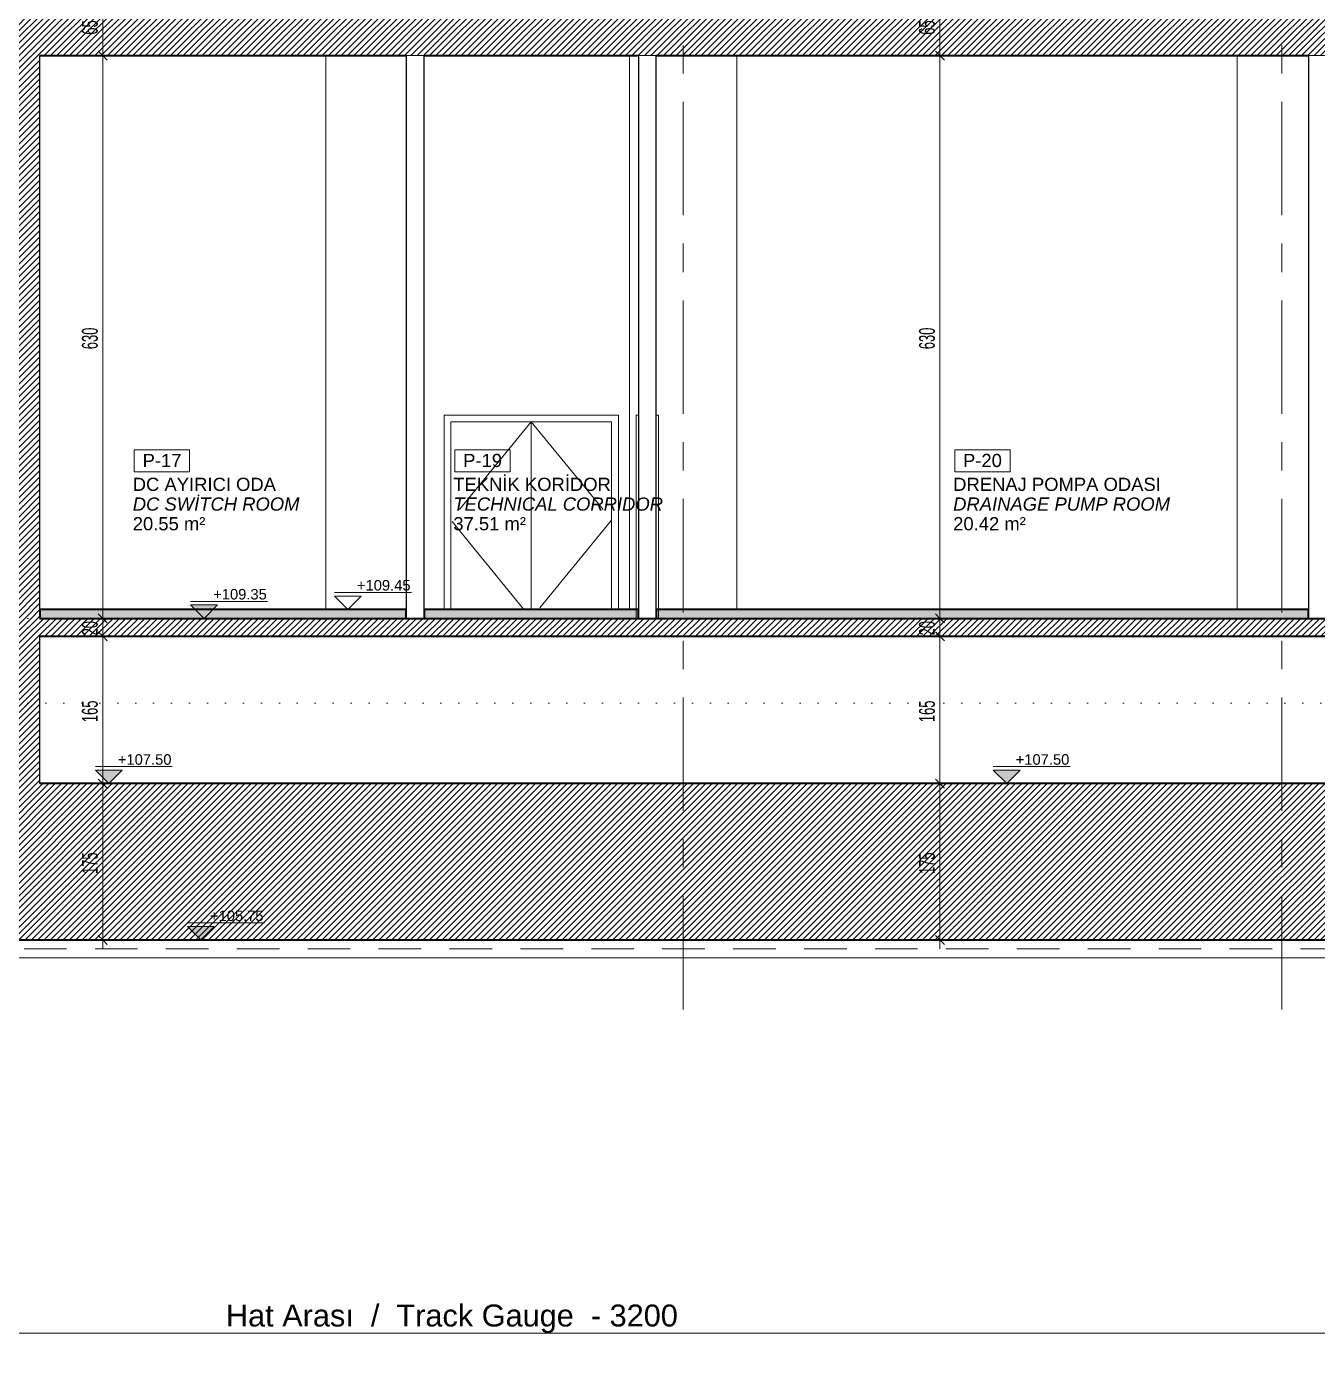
# Model space of a CAD drawing. Header units: centimetres. Extents: x 1976 to 8269, y 9888 to 14030.
# Drawn here: x 4126 to 5571, y 10111 to 11598 of the extents above; entities that cross this region are included whole.
import ezdxf

# ---------------------------------------------------------------- set-up
doc = ezdxf.new("R2010")
doc.units = ezdxf.units.CM
doc.header["$LTSCALE"] = 200
for name, pattern in [('Centre', [3.175, 0.635, -0.47625, 1.5875, -0.47625]), ('Dot 1mm', [0.1, 0, -0.1]), ('Grid Line 1_4_', [1.11125, 0.635, -0.15875, 0.15875, -0.15875]), ('Overhead', [0.396875, 0.238125, -0.15875])]:
    doc.linetypes.add(name, pattern=pattern)
for name, color, linetype, lineweight in [('A-ANNO-DIMS', 211, 'Continuous', 9), ('A-ANNO-DIMS-100', 211, 'Continuous', 9), ('A-AREA-IDEN', 2, 'Continuous', 9), ('A-DETL', 90, 'Continuous', 9), ('A-DOOR', 31, 'Continuous', 9), ('A-DOOR-FRAM', 31, 'Continuous', 9), ('A-FLOR', 192, 'Continuous', 9), ('A-FLOR-LEVL', 51, 'Continuous', 9), ('A-FLOR-OVHD', 1, 'Overhead', 9), ('A-FLOR-PATT', 8, 'Continuous', 9), ('A-WALL', 113, 'Continuous', 9), ('A-WALL-PATT', 111, 'Continuous', 25), ('G-ANNO-DIMS', 111, 'Continuous', 9), ('S-COLS', 52, 'Continuous', 9), ('S-GRID', 1, 'Continuous', 9)]:
    doc.layers.add(name, color=color, linetype=linetype, lineweight=lineweight)
doc.styles.add('Arial_3', font='arial.ttf', dxfattribs={"height": 14.752994})
doc.styles.add('Arial_4', font='arial.ttf', dxfattribs={"height": 24.588323})
doc.styles.add('Arial_5', font='arial.ttf', dxfattribs={"height": 11.802395})
doc.styles.add('Arial_I', font='ariali.ttf', dxfattribs={"height": 14.752994})
doc.styles.add('Swis721 LtCn BT_2', font='swisscl.ttf', dxfattribs={"width": 0.8, "height": 17.639445})
doc.dimstyles.new('IUAS_DIMENSION_AXIS', dxfattribs={"dimscale": 30.48, "dimtxt": 25, "dimasz": 0.984252, "dimexe": 0.984252, "dimexo": 0.0625, "dimgap": 0, "dimtad": 1, "dimdec": 0, "dimzin": 0, "dimdsep": 46, "dimtxsty": 'Arial_4', "dimblk1": 'OBLIQUE', "dimblk2": 'OBLIQUE', "dimsah": 1, "dimcen": 0.09, "dimdle": 0.984252, "dimazin": 0, "dimtfac": 1, "dimtdec": 4, "dimtix": 1, "dimtmove": 0, "dimatfit": 3, "dimfxl": 0.787402, "dimfxlon": 1, "dimtvp": 1, "dimtolj": 1, "dimtzin": 0, "dimarcsym": 2})
doc.dimstyles.new('IUAS_DIMENSION_INSIDE_100', dxfattribs={"dimscale": 30.48, "dimtxt": 18, "dimasz": 0.328084, "dimexe": 0.328084, "dimexo": 0.0625, "dimgap": 0, "dimtad": 1, "dimdec": 0, "dimdsep": 46, "dimtxsty": 'Swis721 LtCn BT_2', "dimblk1": 'OBLIQUE', "dimblk2": 'OBLIQUE', "dimsah": 1, "dimcen": 0.09, "dimdle": 0.328084, "dimazin": 0, "dimtfac": 1, "dimtdec": 4, "dimtix": 1, "dimtmove": 0, "dimatfit": 3, "dimfxl": 0.656168, "dimfxlon": 1, "dimtvp": 1, "dimtolj": 1, "dimtzin": 0, "dimarcsym": 2})
pattern_1 = [(45, (4932.762, 11977.5), (-3.535534, 3.535534), [])]

# ---------------------------------------------------------------- blocks, each defined once
blk = doc.blocks.new('M_Double-Flush - A-YANGINA DAYANIKLI SAC KAPI-180x220-1454933-B')
at = {"layer": 'A-DOOR', "linetype": 'Centre'}
for p, q in [((4690.5, 11155), (4600.5, 11045)), ((4690.5, 11155), (4780.5, 11045)), ((4682.3, 10945), (4600.5, 11045)), ((4780.5, 11045), (4698.7, 10945))]:
    blk.add_line(p, q, dxfattribs=at)
at = {"layer": 'A-DOOR'}
for p, q in [((4690.5, 10945), (4690.5, 11155)), ((4690.5, 11155), (4690.5, 10945))]:
    blk.add_line(p, q, dxfattribs=at)
at = {"layer": 'A-DOOR-FRAM'}
for p, q in [((4788.1, 11162.6), (4592.9, 11162.6)), ((4592.9, 11162.6), (4592.9, 10945)), ((4600.5, 10945), (4600.5, 11155)), ((4600.5, 11155), (4780.5, 11155)), ((4780.5, 11155), (4780.5, 10945)), ((4788.1, 10945), (4788.1, 11162.6))]:
    blk.add_line(p, q, dxfattribs=at)
blk = doc.blocks.new('M_Single-Flush1 - K1-KAPI 900 x 2200mm-1465063-B')
at = {"layer": 'A-DOOR-FRAM', "lineweight": 18}
for p, q in [((4808, 11162.6), (4808, 10935)), ((4810.5, 11162.6), (4808, 11162.6)), ((4810.5, 10935), (4810.5, 11162.6)), ((4833, 11162.6), (4830.5, 11162.6)), ((4830.5, 11162.6), (4830.5, 10935)), ((4833, 10935), (4833, 11162.6)), ((4808, 10935), (4810.5, 10935)), ((4830.5, 10935), (4833, 10935))]:
    blk.add_line(p, q, dxfattribs=at)
blk = doc.blocks.new('IUAS_A_ROOM_100S - No_İsmi_Alan-1315501-B')
at = {"layer": 'A-AREA-IDEN'}
for p, q in [((4228.2, 12642.9), (4228.2, 12618.5)), ((4228.2, 12642.9), (4290.2, 12642.9)), ((4290.2, 12642.9), (4290.2, 12618.5)), ((4228.2, 12618.5), (4290.2, 12618.5))]:
    blk.add_line(p, q, dxfattribs=at)
blk = doc.blocks.new('DIMBLOCK7-B')
at = {"layer": 'A-ANNO-DIMS-100', "transparency": 16777216}
for p, q in [((3000.5, 10110.9), (3000.5, 10164.9)), ((6200.5, 10110.9), (6200.5, 10164.9)), ((3000.5, 10134.9), (3015.5, 10149.9)), ((6200.5, 10134.9), (6215.5, 10149.9)), ((6230.5, 10134.9), (2970.5, 10134.9)), ((3000.5, 10134.9), (2985.5, 10119.9)), ((3000.5, 10134.9), (3000.5, 10110.9)), ((6200.5, 10134.9), (6185.5, 10119.9)), ((6200.5, 10134.9), (6200.5, 10110.9))]:
    blk.add_line(p, q, dxfattribs=at)
at = {"layer": 'A-ANNO-DIMS-100', "color": 0, "transparency": 16777216, "insert": (4348.8, 10166.8), "char_height": 24.588, "width": 604.154, "attachment_point": 1, "line_spacing_factor": 0.938532, "style": 'Arial_4'}
blk.add_mtext('Hat Arası  /  Track Gauge  - 3200', dxfattribs=at)
blk = doc.blocks.new('_Oblique')
at = {"color": 0, "linetype": 'ByBlock', "lineweight": -2}
blk.add_line((-0.5, -0.5), (0.5, 0.5), dxfattribs=at)
blk = doc.blocks.new('Spot Elevations - IUAS_A_SECTION_FLOOR_CONCRETE-1317280-B')
at = {"layer": 'G-ANNO-DIMS'}
blk.add_hatch(color=256, dxfattribs=at).paths.add_polyline_path([(5801.8, 10950), (5786.8, 10935), (5771.8, 10950)], flags=0)
for p, q in [((5771.8, 10954), (5857.8, 10954)), ((5771.8, 10950), (5801.8, 10950)), ((5786.8, 10935), (5771.8, 10950)), ((5801.8, 10950), (5771.8, 10950)), ((5771.8, 10950), (5786.8, 10935)), ((5801.8, 10950), (5786.8, 10935)), ((5786.8, 10935), (5801.8, 10950))]:
    blk.add_line(p, q, dxfattribs=at)
blk = doc.blocks.new('DIMBLOCK14-B')
at = {"layer": 'A-ANNO-DIMS-100', "transparency": 16777216}
for p, q in [((4230.9, 11630), (4200.9, 11630)), ((4210.9, 11630), (4205.9, 11635)), ((4210.9, 11630), (4210.9, 11565)), ((4210.9, 11630), (4215.9, 11625)), ((4210.9, 11630), (4230.9, 11630)), ((4210.9, 11565), (4205.9, 11570)), ((4230.9, 11565), (4200.9, 11565)), ((4210.9, 11565), (4215.9, 11560)), ((4210.9, 11565), (4230.9, 11565))]:
    blk.add_line(p, q, dxfattribs=at)
at = {"layer": 'A-ANNO-DIMS-100', "color": 0, "transparency": 16777216, "insert": (4187.6, 11588.4), "char_height": 17.64, "width": 21.943, "attachment_point": 1, "rotation": 90, "line_spacing_factor": 0.971848, "style": 'Swis721 LtCn BT_2'}
blk.add_mtext('65', dxfattribs=at)
blk = doc.blocks.new('DIMBLOCK15-B')
at = {"layer": 'A-ANNO-DIMS-100', "transparency": 16777216}
for p, q in [((4210.9, 11565), (4205.9, 11570)), ((4230.9, 11565), (4200.9, 11565)), ((4210.9, 11565), (4210.9, 10935)), ((4210.9, 11565), (4215.9, 11560)), ((4210.9, 11565), (4230.9, 11565)), ((4230.9, 10935), (4200.9, 10935)), ((4210.9, 10935), (4205.9, 10940)), ((4210.9, 10935), (4215.9, 10930)), ((4210.9, 10935), (4230.9, 10935))]:
    blk.add_line(p, q, dxfattribs=at)
at = {"layer": 'A-ANNO-DIMS-100', "color": 0, "transparency": 16777216, "insert": (4187.6, 11236.3), "char_height": 17.64, "width": 32.914, "attachment_point": 1, "rotation": 90, "line_spacing_factor": 0.971848, "style": 'Swis721 LtCn BT_2'}
blk.add_mtext('630', dxfattribs=at)
blk = doc.blocks.new('DIMBLOCK16-B')
at = {"layer": 'A-ANNO-DIMS-100', "transparency": 16777216}
for p, q in [((4230.9, 10935), (4200.9, 10935)), ((4210.9, 10935), (4205.9, 10940)), ((4210.9, 10935), (4210.9, 10915)), ((4210.9, 10935), (4215.9, 10930)), ((4210.9, 10935), (4230.9, 10935)), ((4230.9, 10915), (4200.9, 10915)), ((4210.9, 10915), (4205.9, 10920)), ((4210.9, 10915), (4215.9, 10910)), ((4210.9, 10915), (4230.9, 10915))]:
    blk.add_line(p, q, dxfattribs=at)
at = {"layer": 'A-ANNO-DIMS-100', "color": 0, "transparency": 16777216, "insert": (4187.6, 10915.9), "char_height": 17.64, "width": 21.943, "attachment_point": 1, "rotation": 90, "line_spacing_factor": 0.971848, "style": 'Swis721 LtCn BT_2'}
blk.add_mtext('20', dxfattribs=at)
blk = doc.blocks.new('DIMBLOCK17-B')
at = {"layer": 'A-ANNO-DIMS-100', "transparency": 16777216}
for p, q in [((4230.9, 10915), (4200.9, 10915)), ((4210.9, 10915), (4205.9, 10920)), ((4210.9, 10915), (4210.9, 10750)), ((4210.9, 10915), (4215.9, 10910)), ((4210.9, 10915), (4230.9, 10915)), ((4230.9, 10750), (4200.9, 10750)), ((4210.9, 10750), (4205.9, 10755)), ((4210.9, 10750), (4215.9, 10745)), ((4210.9, 10750), (4230.9, 10750))]:
    blk.add_line(p, q, dxfattribs=at)
at = {"layer": 'A-ANNO-DIMS-100', "color": 0, "transparency": 16777216, "insert": (4187.6, 10818.8), "char_height": 17.64, "width": 32.914, "attachment_point": 1, "rotation": 90, "line_spacing_factor": 0.971848, "style": 'Swis721 LtCn BT_2'}
blk.add_mtext('165', dxfattribs=at)
blk = doc.blocks.new('DIMBLOCK18-B')
at = {"layer": 'A-ANNO-DIMS-100', "transparency": 16777216}
for p, q in [((4230.9, 10750), (4200.9, 10750)), ((4210.9, 10750), (4205.9, 10755)), ((4210.9, 10750), (4210.9, 10565)), ((4210.9, 10750), (4215.9, 10745)), ((4210.9, 10750), (4230.9, 10750)), ((4230.9, 10575), (4200.9, 10575)), ((4210.9, 10575), (4205.9, 10580)), ((4210.9, 10575), (4215.9, 10570)), ((4210.9, 10575), (4230.9, 10575))]:
    blk.add_line(p, q, dxfattribs=at)
at = {"layer": 'A-ANNO-DIMS-100', "color": 0, "transparency": 16777216, "insert": (4187.6, 10648.8), "char_height": 17.64, "width": 32.914, "attachment_point": 1, "rotation": 90, "line_spacing_factor": 0.971848, "style": 'Swis721 LtCn BT_2'}
blk.add_mtext('175', dxfattribs=at)
blk = doc.blocks.new('DIMBLOCK39-B')
at = {"layer": 'A-ANNO-DIMS-100', "transparency": 16777216}
for p, q in [((5128, 10750), (5158, 10750)), ((5148, 10750), (5128, 10750)), ((5148, 10750), (5143, 10755)), ((5148, 10565), (5148, 10750)), ((5148, 10750), (5153, 10745)), ((5128, 10575), (5158, 10575)), ((5148, 10575), (5128, 10575)), ((5148, 10575), (5143, 10580)), ((5148, 10575), (5153, 10570))]:
    blk.add_line(p, q, dxfattribs=at)
at = {"layer": 'A-ANNO-DIMS-100', "color": 0, "transparency": 16777216, "insert": (5124.6, 10648.8), "char_height": 17.64, "width": 32.914, "attachment_point": 1, "rotation": 90, "line_spacing_factor": 0.971848, "style": 'Swis721 LtCn BT_2'}
blk.add_mtext('175', dxfattribs=at)
blk = doc.blocks.new('DIMBLOCK40-B')
at = {"layer": 'A-ANNO-DIMS-100', "transparency": 16777216}
for p, q in [((5128, 10915), (5158, 10915)), ((5148, 10915), (5128, 10915)), ((5148, 10915), (5143, 10920)), ((5148, 10750), (5148, 10915)), ((5148, 10915), (5153, 10910)), ((5128, 10750), (5158, 10750)), ((5148, 10750), (5128, 10750)), ((5148, 10750), (5143, 10755)), ((5148, 10750), (5153, 10745))]:
    blk.add_line(p, q, dxfattribs=at)
at = {"layer": 'A-ANNO-DIMS-100', "color": 0, "transparency": 16777216, "insert": (5124.6, 10818.8), "char_height": 17.64, "width": 32.914, "attachment_point": 1, "rotation": 90, "line_spacing_factor": 0.971848, "style": 'Swis721 LtCn BT_2'}
blk.add_mtext('165', dxfattribs=at)
blk = doc.blocks.new('DIMBLOCK41-B')
at = {"layer": 'A-ANNO-DIMS-100', "transparency": 16777216}
for p, q in [((5128, 10935), (5158, 10935)), ((5148, 10935), (5128, 10935)), ((5148, 10935), (5143, 10940)), ((5148, 10915), (5148, 10935)), ((5148, 10935), (5153, 10930)), ((5128, 10915), (5158, 10915)), ((5148, 10915), (5128, 10915)), ((5148, 10915), (5143, 10920)), ((5148, 10915), (5153, 10910))]:
    blk.add_line(p, q, dxfattribs=at)
at = {"layer": 'A-ANNO-DIMS-100', "color": 0, "transparency": 16777216, "insert": (5124.6, 10915.9), "char_height": 17.64, "width": 21.943, "attachment_point": 1, "rotation": 90, "line_spacing_factor": 0.971848, "style": 'Swis721 LtCn BT_2'}
blk.add_mtext('20', dxfattribs=at)
blk = doc.blocks.new('DIMBLOCK42-B')
at = {"layer": 'A-ANNO-DIMS-100', "transparency": 16777216}
for p, q in [((5148, 11565), (5143, 11570)), ((5128, 11565), (5158, 11565)), ((5148, 11565), (5128, 11565)), ((5148, 10935), (5148, 11565)), ((5148, 11565), (5153, 11560)), ((5128, 10935), (5158, 10935)), ((5148, 10935), (5128, 10935)), ((5148, 10935), (5143, 10940)), ((5148, 10935), (5153, 10930))]:
    blk.add_line(p, q, dxfattribs=at)
at = {"layer": 'A-ANNO-DIMS-100', "color": 0, "transparency": 16777216, "insert": (5124.6, 11236.3), "char_height": 17.64, "width": 32.914, "attachment_point": 1, "rotation": 90, "line_spacing_factor": 0.971848, "style": 'Swis721 LtCn BT_2'}
blk.add_mtext('630', dxfattribs=at)
blk = doc.blocks.new('DIMBLOCK43-B')
at = {"layer": 'A-ANNO-DIMS-100', "transparency": 16777216}
for p, q in [((5128, 11630), (5158, 11630)), ((5148, 11630), (5128, 11630)), ((5148, 11630), (5143, 11635)), ((5148, 11565), (5148, 11630)), ((5148, 11630), (5153, 11625)), ((5148, 11565), (5143, 11570)), ((5128, 11565), (5158, 11565)), ((5148, 11565), (5128, 11565)), ((5148, 11565), (5153, 11560))]:
    blk.add_line(p, q, dxfattribs=at)
at = {"layer": 'A-ANNO-DIMS-100', "color": 0, "transparency": 16777216, "insert": (5124.6, 11588.4), "char_height": 17.64, "width": 21.943, "attachment_point": 1, "rotation": 90, "line_spacing_factor": 0.971848, "style": 'Swis721 LtCn BT_2'}
blk.add_mtext('65', dxfattribs=at)
blk = doc.blocks.new('Spot Elevations - IUAS_A_SECTION_FLOOR_FINISH-1317019-B')
at = {"layer": 'G-ANNO-DIMS'}
for p, q in [((4476.4, 12529), (4562.5, 12529)), ((4476.4, 12525), (4506.4, 12525)), ((4491.4, 12510), (4476.4, 12525)), ((4506.4, 12525), (4491.4, 12510))]:
    blk.add_line(p, q, dxfattribs=at)

msp = doc.modelspace()

# ---------------------------------------------------------------- hatches: boundary and pattern name
at = {"layer": 'A-FLOR-PATT'}
h = msp.add_hatch(dxfattribs=at)
h.set_pattern_fill('FP_1', color=256, style=0, pattern_type=2)
h.set_pattern_definition(pattern_1)
h.paths.add_polyline_path([(3990.5, 11565), (6700.5, 11565), (6700.5, 11630), (3990.5, 11630)], flags=0)
h = msp.add_hatch(dxfattribs=at)
h.set_pattern_fill('FP_2', color=256, style=0, pattern_type=2)
h.set_pattern_definition([(50, (4932.76, 11977.5), (72.8738, -6.376), [7.62, -83.82]), (355, (4932.76, 11977.5), (-14.097, 76.4224), [6.096, -67.056]), (100.451, (4938.835, 11976.97), (58.777, 70.0469), [6.476, -71.236]), (46.184, (4932.76, 11997.82), (108.4314, -16.8175), [11.43, -125.73]), (96.636, (4941.8, 11996.42), (94.961, 98.971), [9.714, -106.854]), (351.184, (4932.76, 11997.82), (94.962, 98.97), [9.144, -100.584]), (21, (4942.92, 11992.74), (60.6457, -40.9065), [7.62, -83.82]), (326, (4942.92, 11992.74), (24.7208, 73.675), [6.096, -67.056]), (71.451, (4947.976, 11989.33), (85.367, 32.7687), [6.476, -71.236]), (37.5, (4932.762, 11977.5), (1.23552, 33.82243), [3.353, -62.89, 3.353, -64.719, -67.31]), (37.5, (4932.762, 11977.5), (1.23552, 33.82243), [-134.315, 3.353, -63.957]), (7.5, (4932.762, 11977.5), (26.72815, 40.07255), [3.353, -35.458, 3.353, -61.366, -25.654]), (7.5, (4932.762, 11977.5), (26.72815, 40.07255), [-103.53, 3.353, -22.301]), (327.5, (4910.105, 11977.5), (54.2363, -2.2921), [3.353, -22.047, 3.353, -75.895, -105.156]), (327.5, (4910.105, 11977.5), (54.2363, -2.2921), [-104.648, 3.353, -101.803]), (317.5, (4899.945, 11977.5), (59.2516, 10.1701), [3.353, -29.667, 3.353, -49.276, -74.676]), (317.5, (4899.945, 11977.5), (59.2516, 10.1701), [-85.649, 3.353, -71.323])])
h.paths.add_polyline_path([(4550.5, 10935), (4550.5, 10945), (4140.5, 10945), (4140.5, 10935), (4490.5, 10935)], flags=0)
h.paths.add_polyline_path([(3169.5, 10935), (3584.9, 10935), (3584.9, 10945), (3166.5, 10945), (3166.5, 10935)], flags=0)
h.paths.add_polyline_path([(6034.5, 10935), (6034.5, 10945), (5580.5, 10945), (5580.5, 10935), (6026.1, 10935)], flags=0)
h.paths.add_polyline_path([(5529.3, 10935), (5560.5, 10935), (5560.5, 10945), (4830.5, 10945), (4830.5, 10935), (5484.2, 10935)], flags=0)
h.paths.add_polyline_path([(4806.7, 10935), (4810.5, 10935), (4810.5, 10945), (4570.5, 10945), (4570.5, 10935), (4761.5, 10935)], flags=0)
h = msp.add_hatch(dxfattribs=at)
h.set_pattern_fill('FP_1', color=256, style=0, pattern_type=2)
h.set_pattern_definition(pattern_1)
h.paths.add_polyline_path([(4445.4, 10915), (6034.5, 10915), (6034.5, 10935), (3990.5, 10935), (3990.5, 10915), (4400.2, 10915)], flags=0)
h.paths.add_polyline_path([(3180.8, 10915), (3584.9, 10915), (3584.9, 10935), (3166.5, 10935), (3166.5, 10915)], flags=0)
h = msp.add_hatch(dxfattribs=at)
h.set_pattern_fill('FP_1', color=256, style=0, pattern_type=2)
h.set_pattern_definition(pattern_1)
h.paths.add_polyline_path([(5484.2, 10575), (6700.5, 10575), (6700.5, 10750), (3990.5, 10750), (3990.5, 10575), (5122.8, 10575)], flags=0)
at = {"layer": 'A-WALL-PATT', "lineweight": 9}
h = msp.add_hatch(dxfattribs=at)
h.set_pattern_fill('FP_1', color=256, style=0, pattern_type=2)
h.set_pattern_definition(pattern_1)
h.paths.add_polyline_path([(3993.7, 10750), (4140.5, 10750), (4140.5, 10915), (3990.5, 10915), (3990.5, 10750)], flags=0)
h.paths.add_polyline_path([(4129.2, 10935), (4140.5, 10935), (4140.5, 11565), (3990.5, 11565), (3990.5, 10935), (4038.9, 10935)], flags=0)
h.paths.add_polyline_path([(4038.9, 11630), (4140.5, 11630), (4140.5, 12265), (3990.5, 12265), (3990.5, 11630)], flags=0)
h.paths.add_polyline_path([(3990.5, 12330), (4140.5, 12330), (4140.5, 12930), (3990.5, 12930), (3990.5, 12477.1)], flags=0)

# ---------------------------------------------------------------- linework, layer by layer
at = {"layer": 'A-DETL'}
msp.add_line((6720.5, 10555), (3970.5, 10555), dxfattribs=at)
at = {"layer": 'A-FLOR', "lineweight": 35}
for p, q in [((4140.5, 11565), (4550.5, 11565)), ((4570.5, 11565), (4810.5, 11565)), ((4830.5, 11565), (5560.5, 11565)), ((4550.5, 10945), (4140.5, 10945)), ((4140.5, 10945), (4140.5, 10935)), ((4550.5, 10935), (4550.5, 10945)), ((4810.5, 10945), (4570.5, 10945)), ((4570.5, 10945), (4570.5, 10935)), ((4810.5, 10935), (4810.5, 10945)), ((5560.5, 10945), (4830.5, 10945)), ((4830.5, 10945), (4830.5, 10935)), ((5560.5, 10935), (5560.5, 10945)), ((4140.5, 10935), (6034.5, 10935)), ((4140.5, 10915), (6034.5, 10915)), ((5960.5, 10750), (4140.5, 10750)), ((3990.5, 10575), (6700.5, 10575))]:
    msp.add_line(p, q, dxfattribs=at)
at = {"layer": 'A-FLOR-LEVL', "linetype": 'Dot 1mm'}
for p, q in [((1976.5, 10935), (8269.3, 10935)), ((1976.5, 10840), (8269.3, 10840))]:
    msp.add_line(p, q, dxfattribs=at)
at = {"layer": 'A-FLOR-OVHD'}
msp.add_line((6710.5, 10565), (3980.5, 10565), dxfattribs=at)
at = {"layer": 'A-WALL', "lineweight": 25}
for p, q in [((4140.5, 10945), (4140.5, 11565)), ((4550.5, 11565), (4550.5, 10945)), ((4570.5, 10945), (4570.5, 11565)), ((4810.5, 11565), (4810.5, 10945)), ((4830.5, 10945), (4830.5, 11565)), ((5560.5, 11565), (5560.5, 10945)), ((4140.5, 10750), (4140.5, 10915))]:
    msp.add_line(p, q, dxfattribs=at)
at = {"layer": 'A-WALL'}
for p, q in [((4460.5, 10945), (4460.5, 11565)), ((4570.5, 11565), (4550.5, 11565)), ((4830.5, 11565), (4810.5, 11565)), ((5580.5, 11565), (5560.5, 11565))]:
    msp.add_line(p, q, dxfattribs=at)
at = {"layer": 'S-COLS'}
for p, q in [((4800.5, 11565), (4800.5, 10945)), ((4920.5, 10945), (4920.5, 11565)), ((5480.5, 11565), (5480.5, 10945))]:
    msp.add_line(p, q, dxfattribs=at)
at = {"layer": 'S-GRID', "linetype": 'Grid Line 1_4_'}
for p, q in [((4860.5, 10497.2), (4860.5, 13939.9)), ((5530.5, 10497.2), (5530.5, 13939.9))]:
    msp.add_line(p, q, dxfattribs=at)

# ---------------------------------------------------------------- block references
at = {"layer": 'A-AREA-IDEN'}
for p in [(18, -1519.4), (376.7, -1519.4), (936.3, -1519.4)]:
    msp.add_blockref('IUAS_A_ROOM_100S - No_İsmi_Alan-1315501-B', p, dxfattribs=at)
at = {"layer": 'A-DOOR'}
for name in ['M_Double-Flush - A-YANGINA DAYANIKLI SAC KAPI-180x220-1454933-B', 'M_Single-Flush1 - K1-KAPI 900 x 2200mm-1465063-B']:
    msp.add_blockref(name, (0, 0), dxfattribs=at)
at = {"layer": 'G-ANNO-DIMS'}
for name, p in [('Spot Elevations - IUAS_A_SECTION_FLOOR_FINISH-1317019-B', (-6.1, -1565)), ('Spot Elevations - IUAS_A_SECTION_FLOOR_CONCRETE-1317280-B', (-1462.5, 0)), ('Spot Elevations - IUAS_A_SECTION_FLOOR_CONCRETE-1317280-B', (-1569.1, -185)), ('Spot Elevations - IUAS_A_SECTION_FLOOR_CONCRETE-1317280-B', (-564.1, -185)), ('Spot Elevations - IUAS_A_SECTION_FLOOR_CONCRETE-1317280-B', (-1466, -360))]:
    msp.add_blockref(name, p, dxfattribs=at)

# ---------------------------------------------------------------- texts
at = {"layer": 'A-AREA-IDEN', "line_spacing_factor": 0.938532}
for s, insert, char_height, width, attachment_point, style in [('P-17', (4277.3, 11119.1), 14.75, 51.84, 2, 'Arial_3'), ('P-19', (4636.1, 11119.1), 14.75, 51.84, 2, 'Arial_3'), ('P-20', (5195.6, 11119.1), 14.75, 51.84, 2, 'Arial_3'), ('DC AYIRICI ODA', (4244.5, 11092.4), 14.753, 190.26, 1, 'Arial_3'), ('TEKNİK KORİDOR', (4603.3, 11092.4), 14.753, 209.7, 1, 'Arial_3'), ('DRENAJ POMPA ODASI', (5162.8, 11092.4), 14.753, 276.48, 1, 'Arial_3'), ('DC SWİTCH ROOM', (4244.5, 11070.3), 14.753, 223.38, 1, 'Arial_I'), ('TECHNICAL CORRIDOR', (4603.3, 11070.3), 14.753, 280.98, 1, 'Arial_I'), ('DRAINAGE PUMP ROOM', (5162.8, 11070.3), 14.753, 289.98, 1, 'Arial_I'), ('20.55 m²', (4244.5, 11048.3), 14.75, 96.84, 1, 'Arial_3'), ('37.51 m²', (4603.3, 11048.3), 14.75, 96.84, 1, 'Arial_3'), ('20.42 m²', (5162.8, 11048.3), 14.75, 96.84, 1, 'Arial_3')]:
    msp.add_mtext(s, dxfattribs=dict(at, insert=insert, char_height=char_height, width=width, attachment_point=attachment_point, style=style))
at = {"layer": 'G-ANNO-DIMS', "char_height": 11.8, "width": 71.568, "attachment_point": 1, "line_spacing_factor": 0.938532, "style": 'Arial_5'}
for s, insert in [('+109.45', (4495.4, 10977.9)), ('+109.35', (4334.5, 10967.9)), ('+107.50', (4227.8, 10782.9)), ('+107.50', (5232.8, 10782.9)), ('+105.75', (4330.9, 10607.9))]:
    msp.add_mtext(s, dxfattribs=dict(at, insert=insert))

# ---------------------------------------------------------------- dimensions: what is measured, and where the dimension line sits
at = {"layer": 'A-ANNO-DIMS'}
for base, p1, p2, override, picture, middle in [((4210.9, 11565), (4230.9, 11630), (4230.9, 11565), {"dimpost": '<>', "dimfxl": 65}, 'DIMBLOCK14-B', (4201.9, 11597.5)), ((5148, 11630), (5128, 11565), (5128, 11630), {"dimpost": '<>', "dimfxl": 65}, 'DIMBLOCK43-B', (5139, 11597.5)), ((4210.9, 10935), (4230.9, 11565), (4230.9, 10935), {"dimpost": '<>', "dimfxl": 630}, 'DIMBLOCK15-B', (4201.9, 11250)), ((5148, 11565), (5128, 10935), (5128, 11565), {"dimpost": '<>', "dimfxl": 630}, 'DIMBLOCK42-B', (5139, 11250)), ((4210.9, 10915), (4230.9, 10935), (4230.9, 10915), {"dimpost": '<>', "dimfxl": 20}, 'DIMBLOCK16-B', (4201.9, 10925)), ((5148, 10935), (5128, 10915), (5128, 10935), {"dimpost": '<>', "dimfxl": 20}, 'DIMBLOCK41-B', (5139, 10925)), ((4210.9, 10750), (4230.9, 10915), (4230.9, 10750), {"dimpost": '<>', "dimfxl": 165}, 'DIMBLOCK17-B', (4201.9, 10832.5)), ((5148, 10915), (5128, 10750), (5128, 10915), {"dimpost": '<>', "dimfxl": 165}, 'DIMBLOCK40-B', (5139, 10832.5)), ((4210.9, 10575), (4230.9, 10750), (4230.9, 10575), {"dimpost": '<>', "dimfxl": 175}, 'DIMBLOCK18-B', (4201.9, 10662.5)), ((5148, 10750), (5128, 10575), (5128, 10750), {"dimpost": '<>', "dimfxl": 175}, 'DIMBLOCK39-B', (5139, 10662.5))]:
    dim = msp.add_linear_dim(base=base, p1=p1, p2=p2, angle=90, dimstyle='IUAS_DIMENSION_INSIDE_100', override=override, dxfattribs=at)
    dim.commit()
    dim.dimension.update_dxf_attribs({"geometry": picture, "text_midpoint": middle})
dim = msp.add_linear_dim(base=(3000.5, 10134.9), p1=(6200.5, 10110.9), p2=(3000.5, 10110.9), dimstyle='IUAS_DIMENSION_AXIS', override={"dimpost": 'Hat Arası  /  Track Gauge  -<>', "dimfxl": 3200}, dxfattribs=at)
dim.commit()
dim.dimension.update_dxf_attribs({"geometry": 'DIMBLOCK7-B', "text_midpoint": (4600.5, 10151)})

doc.saveas('drawing.dxf')
